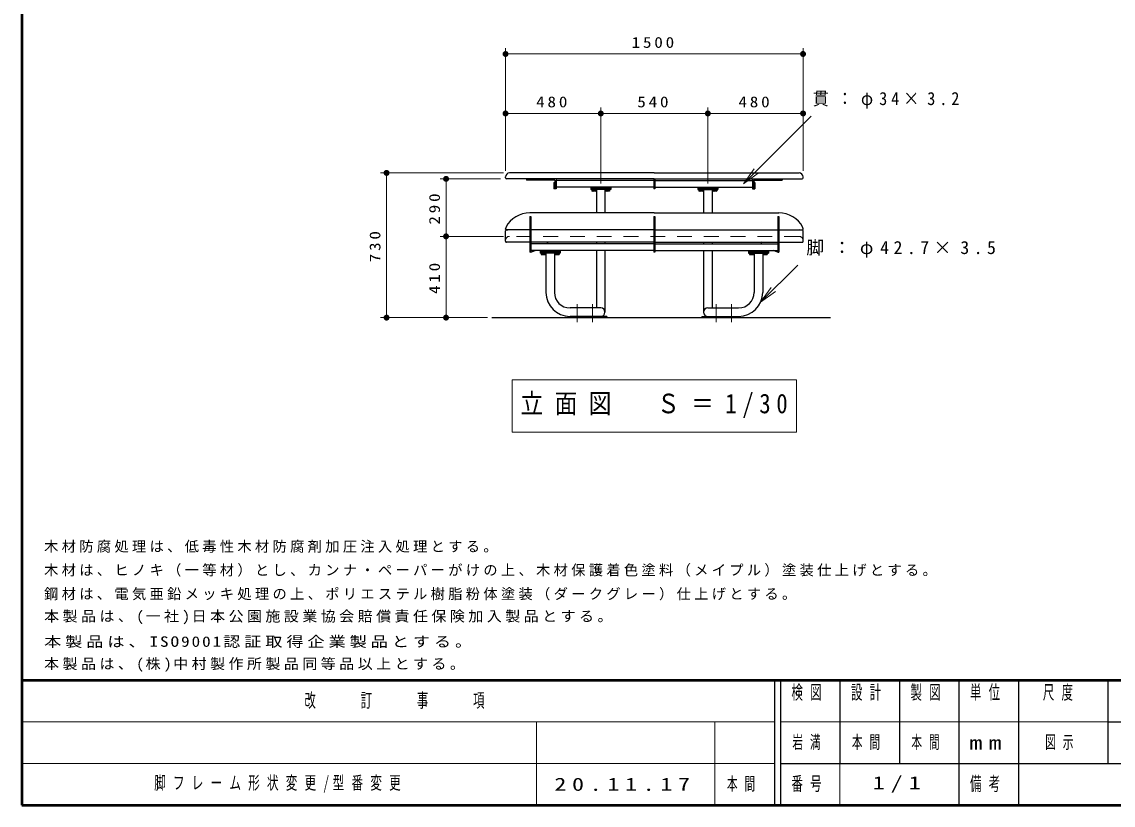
# Model space of a CAD drawing. Units: millimetres on the paper, scale 1:30. Extents: x -365 to 0, y 0 to 257.
# Drawn here: x -365 to -181.6, y 0 to 131.7 of the extents above; entities that cross this region are included whole.
import ezdxf

# ---------------------------------------------------------------- set-up
doc = ezdxf.new("R2010")
doc.units = ezdxf.units.MM
doc.linetypes.add('USER1', pattern=[4.5, 2.5, -2])
doc.linetypes.add('USER2', pattern=[6, 3, -1, 1, -1])
doc.layers.add('LY_1', color=7, linetype='Continuous', lineweight=25)
doc.layers.add('LY_3', color=7, linetype='Continuous', lineweight=13)
doc.layers.add('LY_4', color=7, linetype='Continuous')
doc.styles.add('ＭＳ ゴシック', font='')
doc.styles.get('ＭＳ ゴシック').set_extended_font_data('MS Gothic')

# ---------------------------------------------------------------- blocks, each defined once
blk = doc.blocks.new('filled_dot')
at = {"color": 0, "linetype": 'Continuous', "lineweight": -2, "const_width": 1.25}
blk.add_lwpolyline([(-0.625, 0, 1), (0.625, 0, 1)], format="xyb", close=True, dxfattribs=at)
blk = doc.blocks.new('open_arrow')
at = {"color": 0, "linetype": 'Continuous', "lineweight": -2}
blk.add_lwpolyline([(7.5, 1.25), (0, 0), (7.5, -1.25)], dxfattribs=at)

msp = doc.modelspace()

# ---------------------------------------------------------------- linework, layer by layer
at = {"layer": 'LY_1', "lineweight": 13}
for p, q in [((-283.7, 106.654), (-283.7, 127.321)), ((-233.7, 106.654), (-233.7, 127.321)), ((-283.7, 126.321), (-233.7, 126.321)), ((-283.7, 116.321), (-267.7, 116.321)), ((-267.7, 104.521), (-267.7, 117.321)), ((-267.7, 116.321), (-249.7, 116.321)), ((-249.7, 104.521), (-249.7, 117.321)), ((-249.7, 116.321), (-233.7, 116.321)), ((-243.711, 104.507), (-232.334, 115.884)), ((-284.033, 106.321), (-304.7, 106.321)), ((-303.7, 81.988), (-303.7, 106.321)), ((-284.533, 105.321), (-294.7, 105.321)), ((-293.7, 95.654), (-293.7, 105.321)), ((-284.033, 95.654), (-294.7, 95.654)), ((-293.7, 81.988), (-293.7, 95.654)), ((-240.834, 84.595), (-234.601, 90.828)), ((-286.982, 81.988), (-304.7, 81.988)), ((-286.722, 81.988), (-294.7, 81.988)), ((-282.6, 71.55), (-282.6, 62.75)), ((-234.8, 71.55), (-282.6, 71.55)), ((-234.8, 62.75), (-234.8, 71.55)), ((-282.6, 62.75), (-234.8, 62.75))]:
    msp.add_line(p, q, dxfattribs=at)
at = {"layer": 'LY_1', "color": 21}
for p, q in [((-283.7, 105.487), (-283.7, 105.654)), ((-258.7, 105.321), (-283.533, 105.321)), ((-258.7, 106.321), (-283.033, 106.321)), ((-258.7, 106.321), (-234.367, 106.321)), ((-258.7, 105.321), (-233.867, 105.321)), ((-233.7, 105.487), (-233.7, 105.654)), ((-258.7, 99.588), (-279.634, 99.588)), ((-258.7, 99.588), (-237.765, 99.588)), ((-283.7, 96.876), (-283.7, 96.929)), ((-283.7, 94.821), (-283.7, 96.582)), ((-279.633, 96.776), (-283.6, 96.776)), ((-279.633, 96.731), (-283.033, 96.731)), ((-258.8, 96.776), (-279.433, 96.776)), ((-258.8, 96.731), (-279.433, 96.731)), ((-258.6, 96.776), (-237.967, 96.776)), ((-258.6, 96.731), (-237.967, 96.731)), ((-237.767, 96.776), (-233.8, 96.776)), ((-237.767, 96.731), (-234.367, 96.731)), ((-233.7, 96.876), (-233.7, 96.929)), ((-233.7, 94.821), (-233.7, 96.582)), ((-283.7, 94.821), (-283.7, 94.988)), ((-279.633, 94.654), (-283.533, 94.654)), ((-258.8, 94.654), (-279.433, 94.654)), ((-258.6, 94.654), (-237.967, 94.654)), ((-237.767, 94.654), (-233.867, 94.654)), ((-233.7, 94.821), (-233.7, 94.988))]:
    msp.add_line(p, q, dxfattribs=at)
at = {"layer": 'LY_1', "color": 4}
for p, q in [((-280.2, 105.321), (-280.2, 105.121)), ((-275.4, 105.121), (-280.2, 105.121)), ((-275.6, 104.721), (-275.6, 103.654)), ((-275.4, 105.121), (-275.4, 103.654)), ((-275.2, 105.321), (-275.2, 103.654)), ((-258.8, 105.054), (-275.2, 105.054)), ((-258.8, 105.321), (-258.8, 103.654)), ((-258.6, 105.321), (-258.6, 103.654)), ((-258.6, 105.054), (-242.2, 105.054)), ((-242.2, 105.321), (-242.2, 103.654)), ((-242, 105.121), (-242, 103.654)), ((-242, 105.121), (-237.2, 105.121)), ((-241.8, 104.721), (-241.8, 103.654)), ((-237.2, 105.321), (-237.2, 105.121)), ((-275.2, 103.654), (-275.6, 103.654)), ((-258.8, 103.921), (-275.2, 103.921)), ((-269.366, 103.921), (-269.366, 103.521)), ((-266.033, 103.721), (-269.366, 103.721)), ((-266.033, 103.521), (-269.366, 103.521)), ((-266.033, 103.921), (-266.033, 103.521)), ((-258.6, 103.654), (-258.8, 103.654)), ((-258.6, 103.921), (-242.2, 103.921)), ((-251.367, 103.921), (-251.367, 103.521)), ((-251.367, 103.721), (-248.033, 103.721)), ((-251.367, 103.521), (-248.033, 103.521)), ((-248.033, 103.921), (-248.033, 103.521)), ((-242.2, 103.654), (-241.8, 103.654)), ((-279.633, 98.974), (-279.633, 92.988)), ((-279.433, 98.974), (-279.433, 92.988)), ((-258.8, 98.974), (-258.8, 92.988)), ((-258.6, 98.974), (-258.6, 92.988)), ((-237.967, 98.974), (-237.967, 92.988)), ((-237.767, 98.974), (-237.767, 92.988)), ((-258.8, 94.388), (-279.433, 94.388)), ((-276.644, 94.554), (-276.644, 94.388)), ((-258.6, 94.388), (-237.967, 94.388)), ((-240.755, 94.554), (-240.755, 94.388)), ((-279.433, 92.988), (-279.633, 92.988)), ((-258.8, 93.254), (-279.433, 93.254)), ((-279.433, 92.988), (-278.702, 93.254)), ((-277.866, 93.255), (-277.866, 92.854)), ((-274.533, 93.054), (-277.866, 93.054)), ((-274.533, 92.854), (-277.866, 92.854)), ((-274.533, 93.254), (-274.533, 92.854)), ((-258.6, 92.988), (-258.8, 92.988)), ((-258.6, 93.254), (-237.967, 93.254)), ((-242.867, 93.254), (-242.867, 92.854)), ((-242.867, 93.054), (-239.533, 93.054)), ((-242.867, 92.854), (-239.533, 92.854)), ((-239.533, 93.255), (-239.533, 92.854)), ((-237.967, 92.988), (-238.698, 93.254)), ((-237.967, 92.988), (-237.767, 92.988))]:
    msp.add_line(p, q, dxfattribs=at)
at = {"layer": 'LY_1'}
for p, q in [((-275.6, 104.721), (-275.4, 104.721)), ((-241.8, 104.721), (-242, 104.721)), ((-269.216, 103.521), (-269.216, 103.471)), ((-269.216, 103.521), (-268.516, 103.521)), ((-269.216, 103.471), (-268.516, 103.471)), ((-269.193, 103.471), (-269.193, 103.288)), ((-269.193, 103.288), (-269.141, 103.257)), ((-268.591, 103.257), (-269.141, 103.257)), ((-269.03, 103.471), (-269.03, 103.288)), ((-268.703, 103.471), (-268.703, 103.288)), ((-268.539, 103.288), (-268.591, 103.257)), ((-268.539, 103.471), (-268.539, 103.288)), ((-268.516, 103.471), (-268.516, 103.521)), ((-266.883, 103.521), (-266.883, 103.471)), ((-266.883, 103.521), (-266.183, 103.521)), ((-266.883, 103.471), (-266.183, 103.471)), ((-266.86, 103.471), (-266.86, 103.288)), ((-266.86, 103.288), (-266.808, 103.257)), ((-266.258, 103.257), (-266.808, 103.257)), ((-266.697, 103.471), (-266.697, 103.288)), ((-266.369, 103.471), (-266.369, 103.288)), ((-266.206, 103.288), (-266.258, 103.257)), ((-266.206, 103.471), (-266.206, 103.288)), ((-266.183, 103.471), (-266.183, 103.521)), ((-251.217, 103.521), (-251.217, 103.471)), ((-251.217, 103.521), (-250.517, 103.521)), ((-251.217, 103.471), (-250.517, 103.471)), ((-251.194, 103.471), (-251.194, 103.288)), ((-251.194, 103.288), (-251.142, 103.257)), ((-250.592, 103.257), (-251.142, 103.257)), ((-251.03, 103.471), (-251.03, 103.288)), ((-250.703, 103.471), (-250.703, 103.288)), ((-250.539, 103.288), (-250.592, 103.257)), ((-250.539, 103.471), (-250.539, 103.288)), ((-250.517, 103.471), (-250.517, 103.521)), ((-248.883, 103.521), (-248.883, 103.471)), ((-248.883, 103.521), (-248.183, 103.521)), ((-248.883, 103.471), (-248.183, 103.471)), ((-248.86, 103.471), (-248.86, 103.288)), ((-248.86, 103.288), (-248.808, 103.257)), ((-248.258, 103.257), (-248.808, 103.257)), ((-248.697, 103.471), (-248.697, 103.288)), ((-248.37, 103.471), (-248.37, 103.288)), ((-248.206, 103.288), (-248.258, 103.257)), ((-248.206, 103.471), (-248.206, 103.288)), ((-248.183, 103.471), (-248.183, 103.521)), ((-279.633, 98.974), (-279.433, 98.974)), ((-258.8, 98.974), (-258.6, 98.974)), ((-237.967, 98.974), (-237.767, 98.974)), ((-277.716, 92.854), (-277.716, 92.804)), ((-277.716, 92.854), (-277.016, 92.854)), ((-277.716, 92.804), (-277.016, 92.804)), ((-277.693, 92.804), (-277.693, 92.621)), ((-277.693, 92.621), (-277.641, 92.591)), ((-277.091, 92.591), (-277.641, 92.591)), ((-277.53, 92.804), (-277.53, 92.621)), ((-277.203, 92.804), (-277.203, 92.621)), ((-277.039, 92.621), (-277.091, 92.591)), ((-277.039, 92.804), (-277.039, 92.621)), ((-277.016, 92.804), (-277.016, 92.854)), ((-275.383, 92.854), (-275.383, 92.804)), ((-275.383, 92.854), (-274.683, 92.854)), ((-275.383, 92.804), (-274.683, 92.804)), ((-275.36, 92.804), (-275.36, 92.621)), ((-275.36, 92.621), (-275.308, 92.591)), ((-274.758, 92.591), (-275.308, 92.591)), ((-275.197, 92.804), (-275.197, 92.621)), ((-274.869, 92.804), (-274.869, 92.621)), ((-274.706, 92.621), (-274.758, 92.591)), ((-274.706, 92.804), (-274.706, 92.621)), ((-274.683, 92.804), (-274.683, 92.854)), ((-242.717, 92.854), (-242.717, 92.804)), ((-242.717, 92.854), (-242.017, 92.854)), ((-242.717, 92.804), (-242.017, 92.804)), ((-242.694, 92.804), (-242.694, 92.621)), ((-242.694, 92.621), (-242.642, 92.591)), ((-242.092, 92.591), (-242.642, 92.591)), ((-242.53, 92.804), (-242.53, 92.621)), ((-242.203, 92.804), (-242.203, 92.621)), ((-242.039, 92.621), (-242.092, 92.591)), ((-242.039, 92.804), (-242.039, 92.621)), ((-242.017, 92.804), (-242.017, 92.854)), ((-240.383, 92.854), (-240.383, 92.804)), ((-240.383, 92.854), (-239.683, 92.854)), ((-240.383, 92.804), (-239.683, 92.804)), ((-240.36, 92.804), (-240.36, 92.621)), ((-240.36, 92.621), (-240.308, 92.591)), ((-239.758, 92.591), (-240.308, 92.591)), ((-240.197, 92.804), (-240.197, 92.621)), ((-239.87, 92.804), (-239.87, 92.621)), ((-239.706, 92.621), (-239.758, 92.591)), ((-239.706, 92.804), (-239.706, 92.621)), ((-239.683, 92.804), (-239.683, 92.854)), ((-285.982, 81.988), (-229.077, 81.988)), ((-273.176, 81.988), (-273.176, 82.188)), ((-273.176, 81.988), (-270.946, 81.988)), ((-270.946, 81.988), (-270.946, 82.188)), ((-269.7, 81.988), (-266.7, 81.988)), ((-250.7, 81.988), (-247.7, 81.988)), ((-246.454, 81.988), (-246.454, 82.188)), ((-246.454, 81.988), (-244.223, 81.988)), ((-244.223, 81.988), (-244.223, 82.188))]:
    msp.add_line(p, q, dxfattribs=at)
at = {"layer": 'LY_1', "color": 190}
for p, q in [((-268.411, 103.521), (-268.411, 99.588)), ((-266.988, 103.521), (-266.988, 99.588)), ((-250.412, 103.521), (-250.412, 99.588)), ((-248.988, 103.521), (-248.988, 99.588)), ((-268.411, 94.654), (-268.411, 94.388)), ((-266.988, 94.654), (-266.988, 94.388)), ((-250.412, 94.654), (-250.412, 94.388)), ((-248.988, 94.654), (-248.988, 94.388)), ((-276.911, 92.854), (-276.911, 86.233)), ((-275.488, 92.854), (-275.488, 86.233)), ((-268.411, 93.254), (-268.411, 83.611)), ((-266.988, 93.254), (-266.988, 82.899)), ((-250.412, 93.254), (-250.412, 82.899)), ((-248.988, 93.254), (-248.988, 83.611)), ((-241.912, 92.854), (-241.912, 86.233)), ((-240.488, 92.854), (-240.488, 86.233)), ((-267.7, 83.611), (-272.866, 83.611)), ((-249.7, 83.611), (-244.533, 83.611)), ((-266.7, 82.188), (-272.866, 82.188)), ((-269.7, 82.188), (-269.7, 81.988)), ((-266.7, 82.188), (-266.7, 81.988)), ((-250.7, 82.188), (-244.533, 82.188)), ((-250.7, 82.188), (-250.7, 81.988)), ((-247.7, 82.188), (-247.7, 81.988))]:
    msp.add_line(p, q, dxfattribs=at)
at = {"layer": 'LY_1', "color": 21, "linetype": 'USER1', "lineweight": 13}
msp.add_line((-234.367, 95.654), (-283.033, 95.654), dxfattribs=at)
at = {"layer": 'LY_1', "color": 2, "linetype": 'USER2', "lineweight": 13}
for p, q in [((-271.675, 84.242), (-271.675, 80.753)), ((-269.113, 84.242), (-269.113, 80.753)), ((-248.287, 84.242), (-248.287, 80.753)), ((-245.725, 84.242), (-245.725, 80.753))]:
    msp.add_line(p, q, dxfattribs=at)
at = {"layer": 'LY_1', "color": 21}
for centre, radius, start, end in [((-283.033, 105.654), 0.667, 90, 180), ((-283.533, 105.487), 0.167, 180, 270), ((-234.367, 105.654), 0.667, 0, 90), ((-233.867, 105.487), 0.167, 270, 0), ((-283.033, 96.929), 0.667, 152.18562, 180), ((-234.367, 96.929), 0.667, 0, 27.81438), ((-283.6, 96.876), 0.1, 180, 270), ((-233.8, 96.876), 0.1, 270, 0), ((-283.533, 94.821), 0.167, 180, 270), ((-233.867, 94.821), 0.167, 270, 0)]:
    msp.add_arc(centre, radius, start, end, dxfattribs=at)
at = {"layer": 'LY_1'}
for centre, radius, start, end in [((-269.112, 103.429), 0.164, 240.00001, 299.99999), ((-268.866, 103.717), 0.459, 249.136, 290.864), ((-268.621, 103.429), 0.164, 240.00001, 299.99999), ((-266.778, 103.429), 0.164, 240.00001, 299.99999), ((-266.533, 103.717), 0.459, 249.136, 290.864), ((-266.288, 103.429), 0.164, 240.00001, 299.99999), ((-251.112, 103.429), 0.164, 240.00001, 299.99999), ((-250.867, 103.717), 0.459, 249.136, 290.864), ((-250.621, 103.429), 0.164, 240.00001, 299.99999), ((-248.779, 103.429), 0.164, 240.00001, 299.99999), ((-248.533, 103.717), 0.459, 249.136, 290.864), ((-248.288, 103.429), 0.164, 240.00001, 299.99999), ((-277.612, 92.763), 0.164, 240.00001, 299.99999), ((-277.366, 93.05), 0.459, 249.136, 290.864), ((-277.121, 92.763), 0.164, 240.00001, 299.99999), ((-275.278, 92.763), 0.164, 240.00001, 299.99999), ((-275.033, 93.05), 0.459, 249.136, 290.864), ((-274.788, 92.763), 0.164, 240.00001, 299.99999), ((-242.612, 92.763), 0.164, 240.00001, 299.99999), ((-242.367, 93.05), 0.459, 249.136, 290.864), ((-242.121, 92.763), 0.164, 240.00001, 299.99999), ((-240.279, 92.763), 0.164, 240.00001, 299.99999), ((-240.033, 93.05), 0.459, 249.136, 290.864), ((-239.788, 92.763), 0.164, 240.00001, 299.99999)]:
    msp.add_arc(centre, radius, start, end, dxfattribs=at)
at = {"layer": 'LY_1', "color": 21, "linetype": 'USER1', "lineweight": 13}
for centre, start, end in [((-283.033, 94.988), 90, 180), ((-234.367, 94.988), 0, 90)]:
    msp.add_arc(centre, 0.667, start, end, dxfattribs=at)
at = {"layer": 'LY_1', "color": 4}
for centre, start, end in [((-276.744, 94.554), 0, 90), ((-240.655, 94.554), 90, 180)]:
    msp.add_arc(centre, 0.1, start, end, dxfattribs=at)
at = {"layer": 'LY_1', "color": 190}
for centre, radius, start, end in [((-272.866, 86.233), 4.045, 180, 270), ((-272.866, 86.233), 2.622, 180, 270), ((-244.533, 86.233), 2.622, 270, 0), ((-244.533, 86.233), 4.045, 270, 0), ((-267.7, 82.899), 0.712, 270, 90), ((-249.7, 82.899), 0.712, 90, 270)]:
    msp.add_arc(centre, radius, start, end, dxfattribs=at)
at = {"layer": 'LY_1', "color": 21}
for centre, major_axis, ratio, start_param, end_param in [((-279.634, 95.317), (4.467, 0), 0.95602, 1.5707964, 2.6744639), ((-237.765, 95.317), (4.467, 0), 0.95602, 0.4671288, 1.5707963), ((-283.033, 96.582), (-0.667, 0), 0.223279, 4.712389, 6.2831853), ((-234.367, 96.582), (0.667, 0), 0.223279, 6.2831853, 7.8539816)]:
    msp.add_ellipse(centre, major_axis=major_axis, ratio=ratio, start_param=start_param, end_param=end_param, dxfattribs=at)
at = {"layer": 'LY_3', "lineweight": 50}
for p, q in [((-365, 257), (-365, 0)), ((-365, 21), (0, 21)), ((-365, 0), (0, 0))]:
    msp.add_line(p, q, dxfattribs=at)
at = {"layer": 'LY_3', "color": 211, "lineweight": 25}
for p, q in [((-238.5, 21), (-238.5, 0)), ((-237.5, 21), (-237.5, 0)), ((-227.5, 21), (-227.5, 7)), ((-217.5, 21), (-217.5, 7)), ((-207.5, 21), (-207.5, 0)), ((-197.5, 21), (-197.5, 7)), ((-182.5, 21), (-182.5, 7)), ((-182.5, 14), (-70, 14)), ((-237.5, 7), (0, 7))]:
    msp.add_line(p, q, dxfattribs=at)
at = {"layer": 'LY_3'}
for p, q in [((-365, 14), (-238.5, 14)), ((-278.5, 14), (-278.5, 0)), ((-248.5, 14), (-248.5, 0)), ((-237.5, 14), (-182.5, 14)), ((-365, 7), (-238.5, 7)), ((-227.5, 7), (-227.5, 0))]:
    msp.add_line(p, q, dxfattribs=at)
at = {"layer": 'LY_3', "lineweight": 25}
msp.add_line((-197.5, 7), (-197.5, 0), dxfattribs=at)

# ---------------------------------------------------------------- block references
at = {"layer": 'LY_1', "lineweight": 13, "xscale": 0.4, "yscale": 0.4}
for p in [(-283.7, 126.321), (-283.7, 116.321), (-267.7, 116.321), (-249.7, 116.321)]:
    msp.add_blockref('filled_dot', p, dxfattribs=at)
for name, p, rotation in [('filled_dot', (-233.7, 126.321), 180), ('filled_dot', (-267.7, 116.321), 180), ('filled_dot', (-249.7, 116.321), 180), ('filled_dot', (-233.7, 116.321), 180), ('filled_dot', (-303.7, 106.321), 270), ('open_arrow', (-243.711, 104.507), 45), ('filled_dot', (-293.7, 105.321), 270), ('filled_dot', (-293.7, 95.654), 90), ('filled_dot', (-293.7, 95.654), 270), ('open_arrow', (-240.834, 84.595), 45), ('filled_dot', (-303.7, 81.988), 90), ('filled_dot', (-293.7, 81.988), 90)]:
    msp.add_blockref(name, p, dxfattribs=dict(at, rotation=rotation))

# ---------------------------------------------------------------- texts
at = {"layer": 'LY_1', "style": 'ＭＳ ゴシック'}
for s, insert, char_height, attachment_point in [('\\T1.33;\\W1.15;1500', (-258.7, 127.321), 1.833, 8), ('\\T1.5;\\W0.9;貫：φ34×3.2', (-232.067, 118.534), 2.199, 4), ('\\T1.33;\\W1.15;480', (-275.7, 117.321), 1.833, 8), ('\\T1.33;\\W1.15;540', (-258.7, 117.321), 1.833, 8), ('\\T1.33;\\W1.15;480', (-241.7, 117.321), 1.833, 8), ('\\T1.5;脚：φ42.7×3.5', (-233.146, 93.478), 2.199, 4), ('\\T1.5;\\W0.85;立面図\u3000Ｓ＝1/30', (-281.2, 67.15), 3.299, 4), ('\\T1.23;木材防腐処理は、低毒性木材防腐剤加圧注入処理とする。', (-361.255, 42.432), 1.76, 7), ('\\T1.23;木材は、ヒノキ（一等材）とし、カンナ・ペーパーがけの上、木材保護着色塗料（メイプル）塗装仕上げとする。', (-361.255, 38.432), 1.76, 7), ('\\T1.23;鋼材は、電気亜鉛メッキ処理の上、ポリエステル樹脂粉体塗装（ダークグレー）仕上げとする。', (-361.255, 34.432), 1.76, 7), ('\\T1.23;\\W1.05;本製品は、(一社)日本公園施設業協会賠償責任保険加入製品とする。', (-361.255, 30.432), 1.76, 7), ('\\T1.23;\\W1.2;本製品は、ISO9001認証取得企業製品とする。', (-361.255, 26.432), 1.76, 7), ('\\T1.23;\\W1.05;本製品は、(株)中村製作所製品同等品以上とする。', (-361.255, 22.432), 1.76, 7), ('\\T1.62;\\W0.65;脚フレーム形状変更/型番変更', (-342.75, 3.5), 2.199, 4), ('\\T1.47;\\W1.35;20.11.17', (-275.5, 3.5), 2.199, 4), ('\\T1.64;\\W0.6;本間', (-246.5, 3.5), 2.199, 4)]:
    msp.add_mtext(s, dxfattribs=dict(at, insert=insert, char_height=char_height, attachment_point=attachment_point))
at = {"layer": 'LY_1', "char_height": 1.833, "attachment_point": 8, "rotation": 90, "style": 'ＭＳ ゴシック'}
for s, insert in [('\\T1.33;\\W1.15;290', (-294.7, 100.488)), ('\\T1.33;\\W1.15;730', (-304.7, 94.154)), ('\\T1.33;\\W1.15;410', (-294.7, 88.821))]:
    msp.add_mtext(s, dxfattribs=dict(at, insert=insert))
at = {"layer": 'LY_3', "color": 4, "char_height": 2.346, "style": 'ＭＳ ゴシック'}
for s, insert, attachment_point in [('\\T1.64;\\W0.6;検図', (-232.5, 20.167), 2), ('\\T1.64;\\W0.6;設計', (-222.5, 20.167), 2), ('\\T1.64;\\W0.6;製図', (-212.5, 20.167), 2), ('\\T1.64;\\W0.6;単位', (-202.5, 20.167), 2), ('\\T1.64;\\W0.6;尺度', (-190.25, 20.167), 2), ('\\T1.64;\\W0.6;改\u3000\u3000訂\u3000\u3000事\u3000\u3000項', (-301.75, 17.5), 5), ('\\T1.5;\\W1.35;mm', (-202.5, 10.5), 5), ('\\T1.64;\\W0.6;番号', (-232.5, 3.5), 5), ('\\T1.64;\\W0.6;備考', (-202.5, 3.5), 5)]:
    msp.add_mtext(s, dxfattribs=dict(at, insert=insert, attachment_point=attachment_point))
at = {"layer": 'LY_4', "char_height": 2.199, "attachment_point": 4, "style": 'ＭＳ ゴシック'}
for s, insert in [('\\T1.64;\\W0.6;岩満', (-235.5, 10.5)), ('\\T1.64;\\W0.6;本間', (-225.5, 10.5)), ('\\T1.64;\\W0.6;本間', (-215.5, 10.5)), ('\\T1.64;\\W0.6;図示', (-193, 10.5)), ('\\T1.5;\\W1.35;1/1', (-222, 3.5))]:
    msp.add_mtext(s, dxfattribs=dict(at, insert=insert))

doc.saveas('drawing.dxf')
